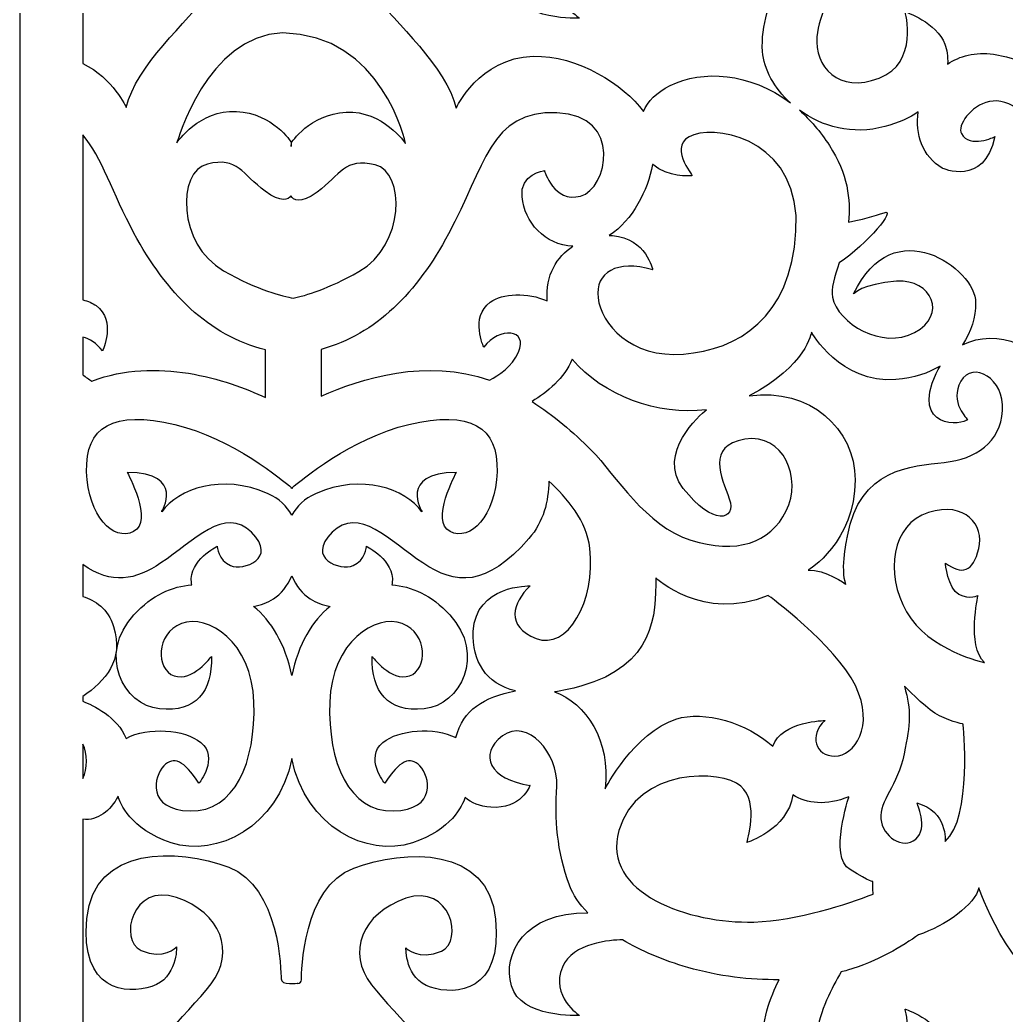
# Model space of a CAD drawing. Header units: centimetres. Extents: x -21.96 to -17.18, y -0.78 to 9.
# Drawn here: x -21.956 to -20.204, y 2.283 to 4.051 of the extents above; entities that cross this region are included whole.
import ezdxf

# ---------------------------------------------------------------- set-up
doc = ezdxf.new("R2010")
doc.units = ezdxf.units.CM
doc.header["$MEASUREMENT"] = 0
doc.layers.add('layer 1', color=7, linetype='Continuous')

msp = doc.modelspace()

# ---------------------------------------------------------------- linework, layer by layer
at = {"layer": 'layer 1', "color": 250}
for points, knots in [([(-21.95627, 9.00077), (-21.95627, 9.00077), (-17.17957, 9.00077), (-17.17957, 9.00077), (-17.17957, 9.00077), (-17.17957, 9.00077), (-17.17957, -0.7761), (-17.17957, -0.7761), (-17.17957, -0.7761), (-17.17957, -0.7761), (-21.95627, -0.7761), (-21.95627, -0.7761), (-21.95627, -0.7761), (-21.95627, -0.7761), (-21.95627, 9.00077), (-21.95627, 9.00077)], [0, 0, 0, 0, 0.2, 0.2, 0.2, 0.2, 0.4, 0.4, 0.4, 0.4, 0.6, 0.6, 0.6, 0.6, 1, 1, 1, 1]), ([(-21.84453, 3.97309), (-21.84453, 3.97309), (-21.84453, 4.40233), (-21.84453, 4.40233), (-21.84453, 4.40233), (-21.8176, 4.39878), (-21.79598, 4.41755), (-21.7816, 4.44299), (-21.7816, 4.44299), (-21.77838, 4.43145), (-21.76109, 4.38457), (-21.68738, 4.36042), (-21.68738, 4.36042), (-21.60671, 4.33402), (-21.49761, 4.38832), (-21.47323, 4.50982), (-21.47323, 4.50982), (-21.44885, 4.38832), (-21.33972, 4.33402), (-21.25908, 4.36042), (-21.25908, 4.36042), (-21.18934, 4.38326), (-21.17007, 4.42645), (-21.16548, 4.44082), (-21.16548, 4.44082), (-21.1545, 4.43098), (-21.13937, 4.42519), (-21.11998, 4.4236), (-21.11998, 4.4236), (-21.06572, 4.41911), (-21.04996, 4.46234), (-21.04996, 4.46234), (-21.04996, 4.46234), (-21.12175, 4.47276), (-21.14274, 4.51747), (-21.09898, 4.55025), (-21.09898, 4.55025), (-21.0552, 4.58301), (-20.99919, 4.51895), (-21.00268, 4.46084), (-21.00268, 4.46084), (-21.00619, 4.40274), (-21.00268, 4.34612), (-20.97994, 4.28502), (-20.97994, 4.28502), (-20.97361, 4.26804), (-20.96253, 4.25152), (-20.94761, 4.23586), (-20.94761, 4.23586), (-21.05965, 4.23782), (-21.09941, 4.163), (-21.08326, 4.10666), (-21.08326, 4.10666), (-21.06647, 4.04808), (-20.96239, 4.05379), (-20.96239, 4.05379), (-20.96239, 4.05379), (-20.96239, 4.05379), (-21.01442, 4.0881), (-20.99258, 4.13953), (-20.99258, 4.13953), (-20.97411, 4.18306), (-20.90643, 4.18772), (-20.88599, 4.18811), (-20.88599, 4.18811), (-20.85265, 4.16828), (-20.81292, 4.15144), (-20.76986, 4.13902), (-20.76986, 4.13902), (-20.71422, 4.12295), (-20.65902, 4.11647), (-20.60766, 4.11732), (-20.60766, 4.11732), (-20.62252, 4.0876), (-20.64063, 4.04083), (-20.63703, 3.99446), (-20.63703, 3.99446), (-20.63459, 3.9628), (-20.61618, 3.92945), (-20.58758, 3.9033), (-20.58758, 3.9033), (-20.65998, 3.95808), (-20.74388, 3.96188), (-20.80105, 3.93409), (-20.80105, 3.93409), (-20.82581, 3.92205), (-20.84066, 3.90566), (-20.84856, 3.88818), (-20.84856, 3.88818), (-20.88368, 3.93532), (-20.96538, 3.98848), (-21.04471, 3.98603), (-21.04471, 3.98603), (-21.141, 3.98304), (-21.18126, 3.89365), (-21.18126, 3.89365), (-21.18126, 3.89365), (-21.19876, 3.96814), (-21.28804, 4.04413), (-21.33182, 4.10075), (-21.33182, 4.10075), (-21.37559, 4.15736), (-21.34933, 4.2274), (-21.27054, 4.25424), (-21.27054, 4.25424), (-21.19176, 4.28105), (-21.16724, 4.17824), (-21.20751, 4.16034), (-21.20751, 4.16034), (-21.24776, 4.14246), (-21.27054, 4.16631), (-21.27054, 4.16631), (-21.27054, 4.16631), (-21.27054, 4.16631), (-21.27228, 4.11117), (-21.22677, 4.09628), (-21.22677, 4.09628), (-21.18126, 4.08138), (-21.09898, 4.08734), (-21.11123, 4.21697), (-21.11123, 4.21697), (-21.12349, 4.3466), (-21.27228, 4.34212), (-21.36333, 4.30785), (-21.36333, 4.30785), (-21.45437, 4.27359), (-21.45612, 4.1216), (-21.45612, 4.10969), (-21.45612, 4.10969), (-21.45612, 4.106), (-21.45898, 4.10388), (-21.46293, 4.1027), (-21.46293, 4.1027), (-21.46293, 4.1027), (-21.46265, 4.10367), (-21.46265, 4.10367), (-21.46265, 4.10367), (-21.46265, 4.10367), (-21.49241, 4.09919), (-21.49241, 4.11112), (-21.49241, 4.11112), (-21.49241, 4.12303), (-21.49416, 4.27501), (-21.58519, 4.30928), (-21.58519, 4.30928), (-21.67622, 4.34355), (-21.82503, 4.34804), (-21.8373, 4.2184), (-21.8373, 4.2184), (-21.84955, 4.08877), (-21.76727, 4.08281), (-21.72175, 4.09772), (-21.72175, 4.09772), (-21.67622, 4.11261), (-21.67798, 4.16773), (-21.67798, 4.16773), (-21.67798, 4.16773), (-21.67798, 4.16773), (-21.70074, 4.14389), (-21.741, 4.16178), (-21.741, 4.16178), (-21.78126, 4.17965), (-21.75675, 4.28246), (-21.67798, 4.25564), (-21.67798, 4.25564), (-21.5992, 4.22883), (-21.57294, 4.1588), (-21.6167, 4.10218), (-21.6167, 4.10218), (-21.66047, 4.04554), (-21.74976, 3.96957), (-21.76727, 3.89507), (-21.76727, 3.89507), (-21.76727, 3.89507), (-21.79069, 3.94708), (-21.84453, 3.97309)], [0, 0, 0, 0, 0.0222222, 0.0222222, 0.0222222, 0.0222222, 0.0444444, 0.0444444, 0.0444444, 0.0444444, 0.0666667, 0.0666667, 0.0666667, 0.0666667, 0.0888889, 0.0888889, 0.0888889, 0.0888889, 0.1111111, 0.1111111, 0.1111111, 0.1111111, 0.1333333, 0.1333333, 0.1333333, 0.1333333, 0.1555556, 0.1555556, 0.1555556, 0.1555556, 0.1777778, 0.1777778, 0.1777778, 0.1777778, 0.2, 0.2, 0.2, 0.2, 0.2222222, 0.2222222, 0.2222222, 0.2222222, 0.2444444, 0.2444444, 0.2444444, 0.2444444, 0.2666667, 0.2666667, 0.2666667, 0.2666667, 0.2888889, 0.2888889, 0.2888889, 0.2888889, 0.3111111, 0.3111111, 0.3111111, 0.3111111, 0.3333333, 0.3333333, 0.3333333, 0.3333333, 0.3555556, 0.3555556, 0.3555556, 0.3555556, 0.3777778, 0.3777778, 0.3777778, 0.3777778, 0.4, 0.4, 0.4, 0.4, 0.4222222, 0.4222222, 0.4222222, 0.4222222, 0.4444444, 0.4444444, 0.4444444, 0.4444444, 0.4666667, 0.4666667, 0.4666667, 0.4666667, 0.4888889, 0.4888889, 0.4888889, 0.4888889, 0.5111111, 0.5111111, 0.5111111, 0.5111111, 0.5333333, 0.5333333, 0.5333333, 0.5333333, 0.5555556, 0.5555556, 0.5555556, 0.5555556, 0.5777778, 0.5777778, 0.5777778, 0.5777778, 0.6, 0.6, 0.6, 0.6, 0.6222222, 0.6222222, 0.6222222, 0.6222222, 0.6444444, 0.6444444, 0.6444444, 0.6444444, 0.6666667, 0.6666667, 0.6666667, 0.6666667, 0.6888889, 0.6888889, 0.6888889, 0.6888889, 0.7111111, 0.7111111, 0.7111111, 0.7111111, 0.7333333, 0.7333333, 0.7333333, 0.7333333, 0.7555556, 0.7555556, 0.7555556, 0.7555556, 0.7777778, 0.7777778, 0.7777778, 0.7777778, 0.8, 0.8, 0.8, 0.8, 0.8222222, 0.8222222, 0.8222222, 0.8222222, 0.8444444, 0.8444444, 0.8444444, 0.8444444, 0.8666667, 0.8666667, 0.8666667, 0.8666667, 0.8888889, 0.8888889, 0.8888889, 0.8888889, 0.9111111, 0.9111111, 0.9111111, 0.9111111, 0.9333333, 0.9333333, 0.9333333, 0.9333333, 0.9555556, 0.9555556, 0.9555556, 0.9555556, 1, 1, 1, 1]), ([(-20.30827, 3.97224), (-20.30756, 3.9856), (-20.30965, 3.99785), (-20.31326, 4.00757), (-20.31326, 4.00757), (-20.32749, 4.04594), (-20.38381, 4.06522), (-20.38381, 4.06522), (-20.38381, 4.06522), (-20.38381, 4.06522), (-20.35865, 3.9744), (-20.43015, 3.94699), (-20.43015, 3.94699), (-20.50163, 3.91957), (-20.54586, 3.96805), (-20.54043, 4.02081), (-20.54043, 4.02081), (-20.53631, 4.06076), (-20.5129, 4.10381), (-20.49764, 4.13112), (-20.49764, 4.13112), (-20.49383, 4.13206), (-20.49006, 4.13304), (-20.48634, 4.13406), (-20.48634, 4.13406), (-20.4347, 4.14831), (-20.38675, 4.1782), (-20.35997, 4.197), (-20.35997, 4.197), (-20.31301, 4.21213), (-20.25841, 4.25163), (-20.25309, 4.28035), (-20.25309, 4.28035), (-20.25309, 4.28035), (-20.20155, 4.12969), (-20.1052, 4.08394), (-20.1052, 4.08394), (-20.05912, 4.06203), (-20.00691, 4.07157), (-19.95955, 4.09893), (-19.95955, 4.09893), (-19.95908, 4.08261), (-19.95053, 4.06656), (-19.92849, 4.05282), (-19.92849, 4.05282), (-19.92849, 4.05282), (-19.95394, 4.10698), (-19.90517, 4.12865), (-19.90517, 4.12865), (-19.85638, 4.15031), (-19.74395, 4.12142), (-19.73546, 4.07088), (-19.73546, 4.07088), (-19.72782, 4.02528), (-19.7685, 3.97969), (-19.77654, 3.9712), (-19.77654, 3.9712), (-19.78119, 3.97306), (-19.78613, 3.97472), (-19.7914, 3.97617), (-19.7914, 3.97617), (-19.89945, 4.00577), (-20.03497, 3.93409), (-20.08259, 3.86392), (-20.08259, 3.86392), (-20.08259, 3.86392), (-20.09725, 3.97145), (-20.22663, 3.98951), (-20.22663, 3.98951), (-20.25927, 3.99406), (-20.28677, 3.98666), (-20.30827, 3.97224)], [0, 0, 0, 0, 0.0526316, 0.0526316, 0.0526316, 0.0526316, 0.1052632, 0.1052632, 0.1052632, 0.1052632, 0.1578947, 0.1578947, 0.1578947, 0.1578947, 0.2105263, 0.2105263, 0.2105263, 0.2105263, 0.2631579, 0.2631579, 0.2631579, 0.2631579, 0.3157895, 0.3157895, 0.3157895, 0.3157895, 0.3684211, 0.3684211, 0.3684211, 0.3684211, 0.4210526, 0.4210526, 0.4210526, 0.4210526, 0.4736842, 0.4736842, 0.4736842, 0.4736842, 0.5263158, 0.5263158, 0.5263158, 0.5263158, 0.5789474, 0.5789474, 0.5789474, 0.5789474, 0.6315789, 0.6315789, 0.6315789, 0.6315789, 0.6842105, 0.6842105, 0.6842105, 0.6842105, 0.7368421, 0.7368421, 0.7368421, 0.7368421, 0.7894737, 0.7894737, 0.7894737, 0.7894737, 0.8421053, 0.8421053, 0.8421053, 0.8421053, 0.8947368, 0.8947368, 0.8947368, 0.8947368, 1, 1, 1, 1]), ([(-21.47425, 3.82576), (-21.47425, 3.82576), (-21.47449, 3.83371), (-21.47449, 3.83371), (-21.47449, 3.83371), (-21.47449, 3.83371), (-21.50643, 3.88457), (-21.57173, 3.88811), (-21.57173, 3.88811), (-21.63701, 3.89166), (-21.67731, 3.83254), (-21.67731, 3.83254), (-21.67731, 3.83254), (-21.67731, 3.83254), (-21.6242, 4.02278), (-21.49002, 4.02757), (-21.49002, 4.02757), (-21.49002, 4.02757), (-21.49002, 4.02751), (-21.49002, 4.02751), (-21.49002, 4.02751), (-21.31177, 4.025), (-21.27121, 3.83111), (-21.27121, 3.83111), (-21.27121, 3.83111), (-21.27121, 3.83111), (-21.31148, 3.89021), (-21.3768, 3.88668), (-21.3768, 3.88668), (-21.44209, 3.88312), (-21.47404, 3.83228), (-21.47404, 3.83228), (-21.47404, 3.83228), (-21.47404, 3.83228), (-21.47425, 3.82576), (-21.47425, 3.82576)], [0, 0, 0, 0, 0.1, 0.1, 0.1, 0.1, 0.2, 0.2, 0.2, 0.2, 0.3, 0.3, 0.3, 0.3, 0.4, 0.4, 0.4, 0.4, 0.5, 0.5, 0.5, 0.5, 0.6, 0.6, 0.6, 0.6, 0.7, 0.7, 0.7, 0.7, 0.8, 0.8, 0.8, 0.8, 1, 1, 1, 1]), ([(-20.57164, 3.89026), (-20.53169, 3.8611), (-20.47742, 3.84562), (-20.42, 3.86121), (-20.42, 3.86121), (-20.39543, 3.86788), (-20.37582, 3.87686), (-20.36032, 3.88721), (-20.36032, 3.88721), (-20.36606, 3.84796), (-20.35313, 3.80782), (-20.31783, 3.7873), (-20.31783, 3.7873), (-20.31783, 3.7873), (-20.24361, 3.75302), (-20.22451, 3.84326), (-20.22451, 3.84326), (-20.22451, 3.84326), (-20.26905, 3.82161), (-20.2839, 3.84868), (-20.2839, 3.84868), (-20.29875, 3.87576), (-20.19057, 3.99491), (-20.12058, 3.7837), (-20.12058, 3.7837), (-20.12058, 3.7837), (-20.09512, 3.61401), (-20.0421, 3.56527), (-20.0421, 3.56527), (-19.98906, 3.51653), (-19.95725, 3.46416), (-19.98695, 3.41001), (-19.98695, 3.41001), (-20.01494, 3.35894), (-20.05615, 3.33519), (-20.11943, 3.34323), (-20.11943, 3.34323), (-20.11463, 3.36296), (-20.11351, 3.38344), (-20.11861, 3.40344), (-20.11861, 3.40344), (-20.13588, 3.47132), (-20.22177, 3.50482), (-20.28203, 3.47335), (-20.28203, 3.47335), (-20.26603, 3.49644), (-20.25851, 3.52322), (-20.25851, 3.54853), (-20.25851, 3.54853), (-20.25851, 3.60884), (-20.40576, 3.71406), (-20.47522, 3.56391), (-20.47522, 3.56391), (-20.47522, 3.56391), (-20.46133, 3.58163), (-20.39882, 3.58637), (-20.39882, 3.58637), (-20.3363, 3.5911), (-20.30851, 3.52608), (-20.36687, 3.49534), (-20.36687, 3.49534), (-20.42522, 3.46459), (-20.50301, 3.51188), (-20.51273, 3.558), (-20.51273, 3.558), (-20.51589, 3.57302), (-20.50905, 3.59371), (-20.50114, 3.61904), (-20.50114, 3.61904), (-20.45041, 3.65237), (-20.39802, 3.71687), (-20.42103, 3.70814), (-20.42103, 3.70814), (-20.43636, 3.70235), (-20.46478, 3.69567), (-20.48443, 3.69136), (-20.48443, 3.69136), (-20.48022, 3.73148), (-20.4858, 3.7775), (-20.51828, 3.82755), (-20.51828, 3.82755), (-20.53451, 3.85256), (-20.55255, 3.87333), (-20.57164, 3.89026)], [0, 0, 0, 0, 0.0454545, 0.0454545, 0.0454545, 0.0454545, 0.0909091, 0.0909091, 0.0909091, 0.0909091, 0.1363636, 0.1363636, 0.1363636, 0.1363636, 0.1818182, 0.1818182, 0.1818182, 0.1818182, 0.2272727, 0.2272727, 0.2272727, 0.2272727, 0.2727273, 0.2727273, 0.2727273, 0.2727273, 0.3181818, 0.3181818, 0.3181818, 0.3181818, 0.3636364, 0.3636364, 0.3636364, 0.3636364, 0.4090909, 0.4090909, 0.4090909, 0.4090909, 0.4545455, 0.4545455, 0.4545455, 0.4545455, 0.5, 0.5, 0.5, 0.5, 0.5454545, 0.5454545, 0.5454545, 0.5454545, 0.5909091, 0.5909091, 0.5909091, 0.5909091, 0.6363636, 0.6363636, 0.6363636, 0.6363636, 0.6818182, 0.6818182, 0.6818182, 0.6818182, 0.7272727, 0.7272727, 0.7272727, 0.7272727, 0.7727273, 0.7727273, 0.7727273, 0.7727273, 0.8181818, 0.8181818, 0.8181818, 0.8181818, 0.8636364, 0.8636364, 0.8636364, 0.8636364, 0.9090909, 0.9090909, 0.9090909, 0.9090909, 1, 1, 1, 1]), ([(-20.97411, 3.64857), (-21.00213, 3.62999), (-21.02297, 3.59787), (-21.01947, 3.55146), (-21.01947, 3.55146), (-21.05453, 3.56729), (-21.09895, 3.5655), (-21.1208, 3.54947), (-21.1208, 3.54947), (-21.15728, 3.52271), (-21.13212, 3.46918), (-21.13212, 3.46918), (-21.13212, 3.46918), (-21.10444, 3.50664), (-21.05287, 3.50131), (-21.07048, 3.46062), (-21.07048, 3.46062), (-21.08165, 3.43481), (-21.10598, 3.4189), (-21.12228, 3.41073), (-21.12228, 3.41073), (-21.23289, 3.451), (-21.35179, 3.41348), (-21.4211, 3.38251), (-21.4211, 3.38251), (-21.4211, 3.38251), (-21.4211, 3.46541), (-21.4211, 3.46541), (-21.4211, 3.46541), (-21.32336, 3.49221), (-21.25125, 3.56631), (-21.1948, 3.67065), (-21.1948, 3.67065), (-21.13069, 3.78912), (-21.12152, 3.89044), (-21.00251, 3.88576), (-21.00251, 3.88576), (-20.88345, 3.88107), (-20.91277, 3.75016), (-20.96038, 3.73768), (-20.96038, 3.73768), (-21.00798, 3.72523), (-21.02447, 3.7829), (-21.02447, 3.7829), (-21.02447, 3.7829), (-21.02447, 3.7829), (-21.06935, 3.77721), (-21.06414, 3.73629), (-21.06414, 3.73629), (-21.06025, 3.69153), (-21.02348, 3.65048), (-20.97411, 3.64857)], [0, 0, 0, 0, 0.0714286, 0.0714286, 0.0714286, 0.0714286, 0.1428571, 0.1428571, 0.1428571, 0.1428571, 0.2142857, 0.2142857, 0.2142857, 0.2142857, 0.2857143, 0.2857143, 0.2857143, 0.2857143, 0.3571429, 0.3571429, 0.3571429, 0.3571429, 0.4285714, 0.4285714, 0.4285714, 0.4285714, 0.5, 0.5, 0.5, 0.5, 0.5714286, 0.5714286, 0.5714286, 0.5714286, 0.6428571, 0.6428571, 0.6428571, 0.6428571, 0.7142857, 0.7142857, 0.7142857, 0.7142857, 0.7857143, 0.7857143, 0.7857143, 0.7857143, 0.8571429, 0.8571429, 0.8571429, 0.8571429, 1, 1, 1, 1]), ([(-20.83228, 3.79388), (-20.83225, 3.79387), (-20.83221, 3.79383), (-20.83219, 3.79379), (-20.83219, 3.79379), (-20.80471, 3.77042), (-20.76626, 3.77355), (-20.7626, 3.77355), (-20.7626, 3.77355), (-20.75894, 3.77355), (-20.8102, 3.82965), (-20.75894, 3.84679), (-20.75894, 3.84679), (-20.70767, 3.86392), (-20.56849, 3.83121), (-20.57763, 3.67535), (-20.57763, 3.67535), (-20.58679, 3.51948), (-20.68202, 3.46493), (-20.77725, 3.45714), (-20.77725, 3.45714), (-20.87248, 3.44933), (-20.92375, 3.51169), (-20.92924, 3.55688), (-20.92924, 3.55688), (-20.93473, 3.60208), (-20.89629, 3.62547), (-20.83219, 3.60677), (-20.83219, 3.60677), (-20.83219, 3.60677), (-20.84317, 3.66286), (-20.90361, 3.66755), (-20.90361, 3.66755), (-20.90556, 3.6677), (-20.90754, 3.66778), (-20.90956, 3.6678), (-20.90956, 3.6678), (-20.86707, 3.69544), (-20.84118, 3.74756), (-20.83228, 3.79388)], [0, 0, 0, 0, 0.0909091, 0.0909091, 0.0909091, 0.0909091, 0.1818182, 0.1818182, 0.1818182, 0.1818182, 0.2727273, 0.2727273, 0.2727273, 0.2727273, 0.3636364, 0.3636364, 0.3636364, 0.3636364, 0.4545455, 0.4545455, 0.4545455, 0.4545455, 0.5454545, 0.5454545, 0.5454545, 0.5454545, 0.6363636, 0.6363636, 0.6363636, 0.6363636, 0.7272727, 0.7272727, 0.7272727, 0.7272727, 0.8181818, 0.8181818, 0.8181818, 0.8181818, 1, 1, 1, 1]), ([(-21.84453, 3.42057), (-21.84453, 3.42057), (-21.84453, 3.48709), (-21.84453, 3.48709), (-21.84453, 3.48709), (-21.83267, 3.48439), (-21.81954, 3.47644), (-21.80952, 3.46288), (-21.80952, 3.46288), (-21.80952, 3.46288), (-21.78437, 3.5164), (-21.82085, 3.54315), (-21.82085, 3.54315), (-21.82713, 3.54776), (-21.83528, 3.55121), (-21.84453, 3.55339), (-21.84453, 3.55339), (-21.84453, 3.55339), (-21.84453, 3.84663), (-21.84453, 3.84663), (-21.84453, 3.84663), (-21.81056, 3.807), (-21.79187, 3.74259), (-21.75373, 3.67211), (-21.75373, 3.67211), (-21.69583, 3.5651), (-21.6215, 3.4899), (-21.51993, 3.46486), (-21.51993, 3.46486), (-21.51993, 3.46486), (-21.51993, 3.38006), (-21.51993, 3.38006), (-21.51993, 3.38006), (-21.58914, 3.41181), (-21.71353, 3.45305), (-21.82819, 3.40926), (-21.82819, 3.40926), (-21.83344, 3.41234), (-21.83905, 3.4161), (-21.84453, 3.42057)], [0, 0, 0, 0, 0.0909091, 0.0909091, 0.0909091, 0.0909091, 0.1818182, 0.1818182, 0.1818182, 0.1818182, 0.2727273, 0.2727273, 0.2727273, 0.2727273, 0.3636364, 0.3636364, 0.3636364, 0.3636364, 0.4545455, 0.4545455, 0.4545455, 0.4545455, 0.5454545, 0.5454545, 0.5454545, 0.5454545, 0.6363636, 0.6363636, 0.6363636, 0.6363636, 0.7272727, 0.7272727, 0.7272727, 0.7272727, 0.8181818, 0.8181818, 0.8181818, 0.8181818, 1, 1, 1, 1]), ([(-21.47055, 3.55651), (-21.48913, 3.55969), (-21.53316, 3.57033), (-21.59441, 3.60507), (-21.59441, 3.60507), (-21.67682, 3.65185), (-21.67731, 3.78169), (-21.62313, 3.79469), (-21.62313, 3.79469), (-21.56896, 3.8077), (-21.56201, 3.77699), (-21.52031, 3.74623), (-21.52031, 3.74623), (-21.49203, 3.72535), (-21.47975, 3.73174), (-21.47478, 3.73799), (-21.47478, 3.73799), (-21.47059, 3.73146), (-21.45868, 3.72231), (-21.42819, 3.7448), (-21.42819, 3.7448), (-21.38652, 3.77554), (-21.37957, 3.80628), (-21.32539, 3.79327), (-21.32539, 3.79327), (-21.27121, 3.78027), (-21.2717, 3.6504), (-21.35411, 3.60364), (-21.35411, 3.60364), (-21.40828, 3.57292), (-21.44899, 3.56106), (-21.47055, 3.55651)], [0, 0, 0, 0, 0.1111111, 0.1111111, 0.1111111, 0.1111111, 0.2222222, 0.2222222, 0.2222222, 0.2222222, 0.3333333, 0.3333333, 0.3333333, 0.3333333, 0.4444444, 0.4444444, 0.4444444, 0.4444444, 0.5555556, 0.5555556, 0.5555556, 0.5555556, 0.6666667, 0.6666667, 0.6666667, 0.6666667, 0.7777778, 0.7777778, 0.7777778, 0.7777778, 1, 1, 1, 1]), ([(-20.32169, 3.43595), (-20.32424, 3.43184), (-20.32658, 3.42746), (-20.32867, 3.4228), (-20.32867, 3.4228), (-20.3742, 3.32299), (-20.28142, 3.33044), (-20.27266, 3.34086), (-20.27266, 3.34086), (-20.27266, 3.34086), (-20.30605, 3.37211), (-20.28484, 3.4091), (-20.28484, 3.4091), (-20.26363, 3.44612), (-20.20636, 3.41362), (-20.21061, 3.35676), (-20.21061, 3.35676), (-20.21484, 3.2999), (-20.25727, 3.27101), (-20.31454, 3.2647), (-20.31454, 3.2647), (-20.3718, 3.25837), (-20.46523, 3.25444), (-20.48623, 3.13376), (-20.48623, 3.13376), (-20.48623, 3.13376), (-20.49954, 3.07447), (-20.48881, 3.04816), (-20.48881, 3.04816), (-20.48881, 3.04816), (-20.52644, 3.07561), (-20.55602, 3.07332), (-20.55602, 3.07332), (-20.55602, 3.07332), (-20.47266, 3.12327), (-20.47266, 3.2339), (-20.47266, 3.2339), (-20.47266, 3.3245), (-20.55297, 3.39805), (-20.66073, 3.383), (-20.66073, 3.383), (-20.55856, 3.43601), (-20.55016, 3.49609), (-20.55016, 3.49609), (-20.55016, 3.49609), (-20.55016, 3.49609), (-20.49888, 3.40415), (-20.4, 3.41195), (-20.4, 3.41195), (-20.36825, 3.41443), (-20.3423, 3.4232), (-20.32169, 3.43595)], [0, 0, 0, 0, 0.0714286, 0.0714286, 0.0714286, 0.0714286, 0.1428571, 0.1428571, 0.1428571, 0.1428571, 0.2142857, 0.2142857, 0.2142857, 0.2142857, 0.2857143, 0.2857143, 0.2857143, 0.2857143, 0.3571429, 0.3571429, 0.3571429, 0.3571429, 0.4285714, 0.4285714, 0.4285714, 0.4285714, 0.5, 0.5, 0.5, 0.5, 0.5714286, 0.5714286, 0.5714286, 0.5714286, 0.6428571, 0.6428571, 0.6428571, 0.6428571, 0.7142857, 0.7142857, 0.7142857, 0.7142857, 0.7857143, 0.7857143, 0.7857143, 0.7857143, 0.8571429, 0.8571429, 0.8571429, 0.8571429, 1, 1, 1, 1]), ([(-20.97544, 3.44789), (-20.9207, 3.38348), (-20.8228, 3.34727), (-20.73676, 3.35835), (-20.73676, 3.35835), (-20.74774, 3.34934), (-20.82605, 3.2816), (-20.77786, 3.21869), (-20.77786, 3.21869), (-20.7261, 3.15115), (-20.68238, 3.16094), (-20.69619, 3.20011), (-20.69619, 3.20011), (-20.71, 3.23925), (-20.73759, 3.29407), (-20.66857, 3.30581), (-20.66857, 3.30581), (-20.59957, 3.31756), (-20.56623, 3.23632), (-20.59499, 3.17856), (-20.59499, 3.17856), (-20.62373, 3.1208), (-20.68385, 3.10177), (-20.76443, 3.1267), (-20.76443, 3.1267), (-20.84499, 3.15164), (-20.89629, 3.24049), (-20.94206, 3.28724), (-20.94206, 3.28724), (-20.9724, 3.31822), (-21.00916, 3.34851), (-21.04651, 3.37313), (-21.04651, 3.37313), (-21.02028, 3.38897), (-20.98845, 3.41473), (-20.97544, 3.44789)], [0, 0, 0, 0, 0.1, 0.1, 0.1, 0.1, 0.2, 0.2, 0.2, 0.2, 0.3, 0.3, 0.3, 0.3, 0.4, 0.4, 0.4, 0.4, 0.5, 0.5, 0.5, 0.5, 0.6, 0.6, 0.6, 0.6, 0.7, 0.7, 0.7, 0.7, 0.8, 0.8, 0.8, 0.8, 1, 1, 1, 1]), ([(-21.47323, 3.17126), (-21.46451, 3.18706), (-21.45082, 3.20049), (-21.43097, 3.20921), (-21.43097, 3.20921), (-21.34763, 3.24587), (-21.2726, 3.21749), (-21.24204, 3.17729), (-21.24204, 3.17729), (-21.24204, 3.17729), (-21.28511, 3.24587), (-21.18092, 3.24704), (-21.18092, 3.24704), (-21.18092, 3.24704), (-21.22816, 3.15957), (-21.19203, 3.14184), (-21.19203, 3.14184), (-21.15593, 3.12409), (-21.11146, 3.16902), (-21.10868, 3.24822), (-21.10868, 3.24822), (-21.1059, 3.32745), (-21.15593, 3.35818), (-21.26566, 3.33216), (-21.26566, 3.33216), (-21.36693, 3.30816), (-21.45874, 3.23181), (-21.47231, 3.22017), (-21.47231, 3.22017), (-21.47231, 3.22017), (-21.47241, 3.21869), (-21.47241, 3.21869), (-21.47241, 3.21869), (-21.47241, 3.21869), (-21.47269, 3.21893), (-21.47323, 3.2194), (-21.47323, 3.2194), (-21.47376, 3.21893), (-21.47404, 3.21869), (-21.47404, 3.21869), (-21.47404, 3.21869), (-21.47404, 3.21869), (-21.47411, 3.22017), (-21.47411, 3.22017), (-21.47411, 3.22017), (-21.48764, 3.23177), (-21.57946, 3.30815), (-21.68077, 3.33216), (-21.68077, 3.33216), (-21.79052, 3.35818), (-21.84053, 3.32745), (-21.83776, 3.24822), (-21.83776, 3.24822), (-21.83497, 3.16902), (-21.79052, 3.12409), (-21.7544, 3.14184), (-21.7544, 3.14184), (-21.71829, 3.15957), (-21.76552, 3.24704), (-21.76552, 3.24704), (-21.76552, 3.24704), (-21.66132, 3.24587), (-21.7044, 3.17729), (-21.7044, 3.17729), (-21.7044, 3.17729), (-21.67383, 3.21749), (-21.59881, 3.24587), (-21.51546, 3.20921), (-21.51546, 3.20921), (-21.49562, 3.20049), (-21.48193, 3.18706), (-21.47323, 3.17126)], [0, 0, 0, 0, 0.0526316, 0.0526316, 0.0526316, 0.0526316, 0.1052632, 0.1052632, 0.1052632, 0.1052632, 0.1578947, 0.1578947, 0.1578947, 0.1578947, 0.2105263, 0.2105263, 0.2105263, 0.2105263, 0.2631579, 0.2631579, 0.2631579, 0.2631579, 0.3157895, 0.3157895, 0.3157895, 0.3157895, 0.3684211, 0.3684211, 0.3684211, 0.3684211, 0.4210526, 0.4210526, 0.4210526, 0.4210526, 0.4736842, 0.4736842, 0.4736842, 0.4736842, 0.5263158, 0.5263158, 0.5263158, 0.5263158, 0.5789474, 0.5789474, 0.5789474, 0.5789474, 0.6315789, 0.6315789, 0.6315789, 0.6315789, 0.6842105, 0.6842105, 0.6842105, 0.6842105, 0.7368421, 0.7368421, 0.7368421, 0.7368421, 0.7894737, 0.7894737, 0.7894737, 0.7894737, 0.8421053, 0.8421053, 0.8421053, 0.8421053, 0.8947368, 0.8947368, 0.8947368, 0.8947368, 1, 1, 1, 1]), ([(-21.01672, 3.23172), (-20.98358, 3.20157), (-20.94934, 3.15981), (-20.9439, 3.11268), (-20.9439, 3.11268), (-20.93291, 3.01761), (-20.98418, 2.93033), (-21.03912, 2.95214), (-21.03912, 2.95214), (-21.09407, 2.97396), (-21.08124, 3.01449), (-21.05011, 3.04568), (-21.05011, 3.04568), (-21.05011, 3.04568), (-21.14716, 3.04722), (-21.15083, 2.96462), (-21.15083, 2.96462), (-21.15317, 2.91189), (-21.12845, 2.87162), (-21.076, 2.8591), (-21.076, 2.8591), (-21.13271, 2.8474), (-21.16861, 2.82636), (-21.18166, 2.77624), (-21.18166, 2.77624), (-21.221, 2.79519), (-21.28332, 2.79053), (-21.31146, 2.76735), (-21.31146, 2.76735), (-21.34432, 2.74025), (-21.30828, 2.69514), (-21.30828, 2.69514), (-21.30828, 2.69514), (-21.2807, 2.73575), (-21.26374, 2.74386), (-21.2457, 2.72583), (-21.2457, 2.72583), (-21.22767, 2.70778), (-21.2149, 2.64796), (-21.29287, 2.64576), (-21.29287, 2.64576), (-21.37084, 2.64353), (-21.40982, 2.73202), (-21.40594, 2.83929), (-21.40594, 2.83929), (-21.40203, 2.9466), (-21.32405, 2.99637), (-21.27727, 2.97866), (-21.27727, 2.97866), (-21.23048, 2.96096), (-21.23178, 2.89682), (-21.26427, 2.88574), (-21.26427, 2.88574), (-21.29677, 2.8747), (-21.33055, 2.92005), (-21.33055, 2.92005), (-21.33055, 2.92005), (-21.33185, 2.85811), (-21.30326, 2.8205), (-21.23827, 2.82715), (-21.23827, 2.82715), (-21.1733, 2.83377), (-21.12783, 2.92337), (-21.19279, 2.99415), (-21.19279, 2.99415), (-21.22512, 3.02937), (-21.26066, 3.04514), (-21.29544, 3.0472), (-21.29544, 3.0472), (-21.29517, 3.04839), (-21.29495, 3.04956), (-21.29483, 3.05078), (-21.29483, 3.05078), (-21.29066, 3.09218), (-21.34068, 3.1158), (-21.34068, 3.1158), (-21.34068, 3.1158), (-21.34068, 3.1158), (-21.34206, 3.09098), (-21.36429, 3.08153), (-21.36429, 3.08153), (-21.38652, 3.07206), (-21.44904, 3.09335), (-21.4018, 3.14065), (-21.4018, 3.14065), (-21.35456, 3.18793), (-21.29918, 3.12514), (-21.24056, 3.08618), (-21.24056, 3.08618), (-21.18197, 3.04722), (-21.12887, 3.04254), (-21.05194, 3.12982), (-21.05194, 3.12982), (-21.02609, 3.15918), (-21.01719, 3.19589), (-21.01672, 3.23172)], [0, 0, 0, 0, 0.04, 0.04, 0.04, 0.04, 0.08, 0.08, 0.08, 0.08, 0.12, 0.12, 0.12, 0.12, 0.16, 0.16, 0.16, 0.16, 0.2, 0.2, 0.2, 0.2, 0.24, 0.24, 0.24, 0.24, 0.28, 0.28, 0.28, 0.28, 0.32, 0.32, 0.32, 0.32, 0.36, 0.36, 0.36, 0.36, 0.4, 0.4, 0.4, 0.4, 0.44, 0.44, 0.44, 0.44, 0.48, 0.48, 0.48, 0.48, 0.52, 0.52, 0.52, 0.52, 0.56, 0.56, 0.56, 0.56, 0.6, 0.6, 0.6, 0.6, 0.64, 0.64, 0.64, 0.64, 0.68, 0.68, 0.68, 0.68, 0.72, 0.72, 0.72, 0.72, 0.76, 0.76, 0.76, 0.76, 0.8, 0.8, 0.8, 0.8, 0.84, 0.84, 0.84, 0.84, 0.88, 0.88, 0.88, 0.88, 0.92, 0.92, 0.92, 0.92, 1, 1, 1, 1]), ([(-21.84453, 2.84071), (-21.84453, 2.84071), (-21.84453, 2.84935), (-21.84453, 2.84935), (-21.84453, 2.84935), (-21.80457, 2.87632), (-21.77145, 2.91298), (-21.78971, 2.97321), (-21.78971, 2.97321), (-21.79938, 3.00507), (-21.82305, 3.01993), (-21.84453, 3.0268), (-21.84453, 3.0268), (-21.84453, 3.0268), (-21.84453, 3.0833), (-21.84453, 3.0833), (-21.84453, 3.0833), (-21.79269, 3.04658), (-21.7509, 3.05624), (-21.70587, 3.08618), (-21.70587, 3.08618), (-21.64726, 3.12514), (-21.59187, 3.18793), (-21.54465, 3.14065), (-21.54465, 3.14065), (-21.4974, 3.09335), (-21.55993, 3.07206), (-21.58215, 3.08153), (-21.58215, 3.08153), (-21.60436, 3.09098), (-21.60576, 3.1158), (-21.60576, 3.1158), (-21.60576, 3.1158), (-21.60576, 3.1158), (-21.65577, 3.09218), (-21.6516, 3.05078), (-21.6516, 3.05078), (-21.65148, 3.04956), (-21.65128, 3.04839), (-21.651, 3.0472), (-21.651, 3.0472), (-21.68576, 3.04514), (-21.72132, 3.02937), (-21.75364, 2.99415), (-21.75364, 2.99415), (-21.81861, 2.92337), (-21.77314, 2.83377), (-21.70815, 2.82715), (-21.70815, 2.82715), (-21.64317, 2.8205), (-21.61459, 2.85811), (-21.61589, 2.92005), (-21.61589, 2.92005), (-21.61589, 2.92005), (-21.64967, 2.8747), (-21.68216, 2.88574), (-21.68216, 2.88574), (-21.71465, 2.89682), (-21.71596, 2.96096), (-21.66916, 2.97866), (-21.66916, 2.97866), (-21.62238, 2.99637), (-21.54441, 2.9466), (-21.54051, 2.83929), (-21.54051, 2.83929), (-21.53661, 2.73202), (-21.5756, 2.64353), (-21.65358, 2.64576), (-21.65358, 2.64576), (-21.73156, 2.64796), (-21.71877, 2.70778), (-21.70073, 2.72583), (-21.70073, 2.72583), (-21.68272, 2.74386), (-21.66575, 2.73575), (-21.63816, 2.69514), (-21.63816, 2.69514), (-21.63816, 2.69514), (-21.6021, 2.74025), (-21.63499, 2.76735), (-21.63499, 2.76735), (-21.66381, 2.79109), (-21.72854, 2.7954), (-21.76763, 2.77478), (-21.76763, 2.77478), (-21.78329, 2.81287), (-21.82618, 2.83343), (-21.84453, 2.84071)], [0, 0, 0, 0, 0.0434783, 0.0434783, 0.0434783, 0.0434783, 0.0869565, 0.0869565, 0.0869565, 0.0869565, 0.1304348, 0.1304348, 0.1304348, 0.1304348, 0.173913, 0.173913, 0.173913, 0.173913, 0.2173913, 0.2173913, 0.2173913, 0.2173913, 0.2608696, 0.2608696, 0.2608696, 0.2608696, 0.3043478, 0.3043478, 0.3043478, 0.3043478, 0.3478261, 0.3478261, 0.3478261, 0.3478261, 0.3913043, 0.3913043, 0.3913043, 0.3913043, 0.4347826, 0.4347826, 0.4347826, 0.4347826, 0.4782609, 0.4782609, 0.4782609, 0.4782609, 0.5217391, 0.5217391, 0.5217391, 0.5217391, 0.5652174, 0.5652174, 0.5652174, 0.5652174, 0.6086957, 0.6086957, 0.6086957, 0.6086957, 0.6521739, 0.6521739, 0.6521739, 0.6521739, 0.6956522, 0.6956522, 0.6956522, 0.6956522, 0.7391304, 0.7391304, 0.7391304, 0.7391304, 0.7826087, 0.7826087, 0.7826087, 0.7826087, 0.826087, 0.826087, 0.826087, 0.826087, 0.8695652, 0.8695652, 0.8695652, 0.8695652, 0.9130435, 0.9130435, 0.9130435, 0.9130435, 1, 1, 1, 1]), ([(-20.25422, 3.02816), (-20.25422, 3.02816), (-20.27434, 2.93931), (-20.24288, 2.90933), (-20.24288, 2.90933), (-20.24288, 2.90933), (-20.34225, 2.93075), (-20.38124, 2.99926), (-20.38124, 2.99926), (-20.42025, 3.06777), (-20.40765, 3.15555), (-20.34225, 3.1759), (-20.34225, 3.1759), (-20.27686, 3.19622), (-20.24288, 3.15341), (-20.25295, 3.11166), (-20.25295, 3.11166), (-20.26302, 3.0699), (-20.28315, 3.06457), (-20.31209, 3.08597), (-20.31209, 3.08597), (-20.31209, 3.08597), (-20.3083, 3.04102), (-20.28818, 3.0303), (-20.28818, 3.0303), (-20.26805, 3.01961), (-20.25422, 3.02816), (-20.25422, 3.02816)], [0, 0, 0, 0, 0.125, 0.125, 0.125, 0.125, 0.25, 0.25, 0.25, 0.25, 0.375, 0.375, 0.375, 0.375, 0.5, 0.5, 0.5, 0.5, 0.625, 0.625, 0.625, 0.625, 0.75, 0.75, 0.75, 0.75, 1, 1, 1, 1]), ([(-21.47323, 2.88634), (-21.4618, 2.94228), (-21.43679, 2.98329), (-21.40516, 3.00918), (-21.40516, 3.00918), (-21.41817, 3.01159), (-21.43041, 3.0159), (-21.4407, 3.02241), (-21.4407, 3.02241), (-21.45381, 3.0307), (-21.4652, 3.04545), (-21.47323, 3.06327), (-21.47323, 3.06327), (-21.48124, 3.04545), (-21.49263, 3.0307), (-21.50574, 3.02241), (-21.50574, 3.02241), (-21.51602, 3.0159), (-21.52827, 3.01159), (-21.54127, 3.00918), (-21.54127, 3.00918), (-21.50966, 2.98329), (-21.48466, 2.94228), (-21.47323, 2.88634)], [0, 0, 0, 0, 0.1428571, 0.1428571, 0.1428571, 0.1428571, 0.2857143, 0.2857143, 0.2857143, 0.2857143, 0.4285714, 0.4285714, 0.4285714, 0.4285714, 0.5714286, 0.5714286, 0.5714286, 0.5714286, 0.7142857, 0.7142857, 0.7142857, 0.7142857, 1, 1, 1, 1]), ([(-21.00652, 2.85736), (-20.99208, 2.85933), (-20.97654, 2.86262), (-20.9599, 2.86735), (-20.9599, 2.86735), (-20.82804, 2.90475), (-20.82669, 2.99424), (-20.82669, 3.05969), (-20.82669, 3.05969), (-20.82669, 3.05969), (-20.74245, 2.98019), (-20.62707, 3.02851), (-20.62707, 3.02851), (-20.62707, 3.02851), (-20.50761, 2.94127), (-20.47213, 2.8685), (-20.47213, 2.8685), (-20.43663, 2.79574), (-20.47444, 2.74313), (-20.50868, 2.74313), (-20.50868, 2.74313), (-20.5429, 2.74313), (-20.55599, 2.77998), (-20.52579, 2.80652), (-20.52579, 2.80652), (-20.52579, 2.80652), (-20.60254, 2.80577), (-20.61906, 2.76061), (-20.61906, 2.76061), (-20.66408, 2.80183), (-20.74058, 2.82525), (-20.79087, 2.80895), (-20.79087, 2.80895), (-20.86439, 2.78509), (-20.9169, 2.68529), (-20.9169, 2.68529), (-20.9169, 2.68529), (-20.90613, 2.77141), (-20.95147, 2.83717), (-21.00652, 2.85736)], [0, 0, 0, 0, 0.0909091, 0.0909091, 0.0909091, 0.0909091, 0.1818182, 0.1818182, 0.1818182, 0.1818182, 0.2727273, 0.2727273, 0.2727273, 0.2727273, 0.3636364, 0.3636364, 0.3636364, 0.3636364, 0.4545455, 0.4545455, 0.4545455, 0.4545455, 0.5454545, 0.5454545, 0.5454545, 0.5454545, 0.6363636, 0.6363636, 0.6363636, 0.6363636, 0.7272727, 0.7272727, 0.7272727, 0.7272727, 0.8181818, 0.8181818, 0.8181818, 0.8181818, 1, 1, 1, 1]), ([(-20.2807, 2.79998), (-20.2807, 2.79998), (-20.26393, 2.63423), (-20.31262, 2.59136), (-20.31262, 2.59136), (-20.31262, 2.59136), (-20.30805, 2.64593), (-20.36283, 2.66002), (-20.36283, 2.66002), (-20.36283, 2.66002), (-20.34214, 2.61514), (-20.36489, 2.59578), (-20.36489, 2.59578), (-20.38762, 2.57644), (-20.42381, 2.60017), (-20.42691, 2.63185), (-20.42691, 2.63185), (-20.43002, 2.66352), (-20.39694, 2.6908), (-20.38557, 2.74711), (-20.38557, 2.74711), (-20.37418, 2.80341), (-20.37244, 2.82157), (-20.38501, 2.86761), (-20.38501, 2.86761), (-20.38501, 2.86761), (-20.35105, 2.83228), (-20.33094, 2.81943), (-20.33094, 2.81943), (-20.31081, 2.80658), (-20.2807, 2.79998), (-20.2807, 2.79998)], [0, 0, 0, 0, 0.1111111, 0.1111111, 0.1111111, 0.1111111, 0.2222222, 0.2222222, 0.2222222, 0.2222222, 0.3333333, 0.3333333, 0.3333333, 0.3333333, 0.4444444, 0.4444444, 0.4444444, 0.4444444, 0.5555556, 0.5555556, 0.5555556, 0.5555556, 0.6666667, 0.6666667, 0.6666667, 0.6666667, 0.7777778, 0.7777778, 0.7777778, 0.7777778, 1, 1, 1, 1]), ([(-21.84453, 2.2096), (-21.84453, 2.2096), (-21.84453, 2.63124), (-21.84453, 2.63124), (-21.84453, 2.63124), (-21.8176, 2.62768), (-21.79598, 2.64645), (-21.7816, 2.67189), (-21.7816, 2.67189), (-21.77838, 2.66036), (-21.76109, 2.61347), (-21.68738, 2.58932), (-21.68738, 2.58932), (-21.60671, 2.56292), (-21.49761, 2.61722), (-21.47323, 2.73872), (-21.47323, 2.73872), (-21.44885, 2.61722), (-21.33972, 2.56292), (-21.25908, 2.58932), (-21.25908, 2.58932), (-21.18934, 2.61217), (-21.17007, 2.65536), (-21.16548, 2.66972), (-21.16548, 2.66972), (-21.1545, 2.65988), (-21.13937, 2.65409), (-21.11998, 2.6525), (-21.11998, 2.6525), (-21.06572, 2.64801), (-21.04996, 2.69124), (-21.04996, 2.69124), (-21.04996, 2.69124), (-21.12175, 2.70167), (-21.14274, 2.74637), (-21.09898, 2.77915), (-21.09898, 2.77915), (-21.0552, 2.81191), (-20.99919, 2.74785), (-21.00268, 2.68974), (-21.00268, 2.68974), (-21.00619, 2.63164), (-21.00268, 2.57503), (-20.97994, 2.51392), (-20.97994, 2.51392), (-20.97361, 2.49695), (-20.96253, 2.48042), (-20.94761, 2.46477), (-20.94761, 2.46477), (-21.05965, 2.46672), (-21.09941, 2.39191), (-21.08326, 2.33556), (-21.08326, 2.33556), (-21.06647, 2.27699), (-20.96239, 2.2827), (-20.96239, 2.2827), (-20.96239, 2.2827), (-20.96239, 2.2827), (-21.01442, 2.317), (-20.99258, 2.36843), (-20.99258, 2.36843), (-20.97411, 2.41196), (-20.90643, 2.41662), (-20.88599, 2.41702), (-20.88599, 2.41702), (-20.85265, 2.39719), (-20.81292, 2.38034), (-20.76986, 2.36792), (-20.76986, 2.36792), (-20.71422, 2.35186), (-20.65902, 2.34538), (-20.60766, 2.34622), (-20.60766, 2.34622), (-20.62252, 2.3165), (-20.64063, 2.26973), (-20.63703, 2.22336), (-20.63703, 2.22336), (-20.63521, 2.19972), (-20.62447, 2.17513), (-20.60724, 2.1533), (-20.60724, 2.1533), (-20.67476, 2.19501), (-20.74899, 2.19591), (-20.80105, 2.1706), (-20.80105, 2.1706), (-20.82581, 2.15856), (-20.84066, 2.14217), (-20.84856, 2.1247), (-20.84856, 2.1247), (-20.88368, 2.17183), (-20.96538, 2.22499), (-21.04471, 2.22254), (-21.04471, 2.22254), (-21.141, 2.21955), (-21.18126, 2.13016), (-21.18126, 2.13016), (-21.18126, 2.13016), (-21.19876, 2.20465), (-21.28804, 2.28064), (-21.33182, 2.33726), (-21.33182, 2.33726), (-21.37559, 2.39387), (-21.34933, 2.46391), (-21.27054, 2.49075), (-21.27054, 2.49075), (-21.19176, 2.51756), (-21.16724, 2.41475), (-21.20751, 2.39685), (-21.20751, 2.39685), (-21.24776, 2.37897), (-21.27054, 2.40282), (-21.27054, 2.40282), (-21.27054, 2.40282), (-21.27054, 2.40282), (-21.27228, 2.34768), (-21.22677, 2.33279), (-21.22677, 2.33279), (-21.18126, 2.31789), (-21.09898, 2.32385), (-21.11123, 2.45348), (-21.11123, 2.45348), (-21.12349, 2.58312), (-21.27228, 2.57863), (-21.36333, 2.54436), (-21.36333, 2.54436), (-21.45437, 2.5101), (-21.45612, 2.35811), (-21.45612, 2.3462), (-21.45612, 2.3462), (-21.45612, 2.34251), (-21.45898, 2.34039), (-21.46293, 2.33921), (-21.46293, 2.33921), (-21.46293, 2.33921), (-21.46265, 2.34018), (-21.46265, 2.34018), (-21.46265, 2.34018), (-21.46265, 2.34018), (-21.49241, 2.3357), (-21.49241, 2.34763), (-21.49241, 2.34763), (-21.49241, 2.35954), (-21.49416, 2.51152), (-21.58519, 2.54579), (-21.58519, 2.54579), (-21.67622, 2.58006), (-21.82503, 2.58455), (-21.8373, 2.45491), (-21.8373, 2.45491), (-21.84955, 2.32528), (-21.76727, 2.31932), (-21.72175, 2.33423), (-21.72175, 2.33423), (-21.67622, 2.34912), (-21.67798, 2.40424), (-21.67798, 2.40424), (-21.67798, 2.40424), (-21.67798, 2.40424), (-21.70074, 2.3804), (-21.741, 2.39829), (-21.741, 2.39829), (-21.78126, 2.41617), (-21.75675, 2.51897), (-21.67798, 2.49215), (-21.67798, 2.49215), (-21.5992, 2.46534), (-21.57294, 2.39531), (-21.6167, 2.33869), (-21.6167, 2.33869), (-21.66047, 2.28205), (-21.74976, 2.20608), (-21.76727, 2.13158), (-21.76727, 2.13158), (-21.76727, 2.13158), (-21.79069, 2.1836), (-21.84453, 2.2096)], [0, 0, 0, 0, 0.0222222, 0.0222222, 0.0222222, 0.0222222, 0.0444444, 0.0444444, 0.0444444, 0.0444444, 0.0666667, 0.0666667, 0.0666667, 0.0666667, 0.0888889, 0.0888889, 0.0888889, 0.0888889, 0.1111111, 0.1111111, 0.1111111, 0.1111111, 0.1333333, 0.1333333, 0.1333333, 0.1333333, 0.1555556, 0.1555556, 0.1555556, 0.1555556, 0.1777778, 0.1777778, 0.1777778, 0.1777778, 0.2, 0.2, 0.2, 0.2, 0.2222222, 0.2222222, 0.2222222, 0.2222222, 0.2444444, 0.2444444, 0.2444444, 0.2444444, 0.2666667, 0.2666667, 0.2666667, 0.2666667, 0.2888889, 0.2888889, 0.2888889, 0.2888889, 0.3111111, 0.3111111, 0.3111111, 0.3111111, 0.3333333, 0.3333333, 0.3333333, 0.3333333, 0.3555556, 0.3555556, 0.3555556, 0.3555556, 0.3777778, 0.3777778, 0.3777778, 0.3777778, 0.4, 0.4, 0.4, 0.4, 0.4222222, 0.4222222, 0.4222222, 0.4222222, 0.4444444, 0.4444444, 0.4444444, 0.4444444, 0.4666667, 0.4666667, 0.4666667, 0.4666667, 0.4888889, 0.4888889, 0.4888889, 0.4888889, 0.5111111, 0.5111111, 0.5111111, 0.5111111, 0.5333333, 0.5333333, 0.5333333, 0.5333333, 0.5555556, 0.5555556, 0.5555556, 0.5555556, 0.5777778, 0.5777778, 0.5777778, 0.5777778, 0.6, 0.6, 0.6, 0.6, 0.6222222, 0.6222222, 0.6222222, 0.6222222, 0.6444444, 0.6444444, 0.6444444, 0.6444444, 0.6666667, 0.6666667, 0.6666667, 0.6666667, 0.6888889, 0.6888889, 0.6888889, 0.6888889, 0.7111111, 0.7111111, 0.7111111, 0.7111111, 0.7333333, 0.7333333, 0.7333333, 0.7333333, 0.7555556, 0.7555556, 0.7555556, 0.7555556, 0.7777778, 0.7777778, 0.7777778, 0.7777778, 0.8, 0.8, 0.8, 0.8, 0.8222222, 0.8222222, 0.8222222, 0.8222222, 0.8444444, 0.8444444, 0.8444444, 0.8444444, 0.8666667, 0.8666667, 0.8666667, 0.8666667, 0.8888889, 0.8888889, 0.8888889, 0.8888889, 0.9111111, 0.9111111, 0.9111111, 0.9111111, 0.9333333, 0.9333333, 0.9333333, 0.9333333, 0.9555556, 0.9555556, 0.9555556, 0.9555556, 1, 1, 1, 1]), ([(-21.84453, 2.70348), (-21.84453, 2.70348), (-21.84453, 2.76447), (-21.84453, 2.76447), (-21.84453, 2.76447), (-21.83561, 2.74797), (-21.83578, 2.72063), (-21.84453, 2.70348)], [0, 0, 0, 0, 0.3333333, 0.3333333, 0.3333333, 0.3333333, 1, 1, 1, 1]), ([(-20.58327, 2.67431), (-20.55865, 2.65904), (-20.52393, 2.65434), (-20.48349, 2.67115), (-20.48349, 2.67115), (-20.48349, 2.67115), (-20.51971, 2.56454), (-20.48162, 2.54166), (-20.48162, 2.54166), (-20.44354, 2.51879), (-20.44129, 2.52069), (-20.44129, 2.52069), (-20.44129, 2.52069), (-20.44129, 2.52069), (-20.44148, 2.51133), (-20.44038, 2.4983), (-20.44038, 2.4983), (-20.48643, 2.48056), (-20.57418, 2.45099), (-20.65281, 2.4486), (-20.65281, 2.4486), (-20.76574, 2.44518), (-20.92437, 2.49895), (-20.89211, 2.61107), (-20.89211, 2.61107), (-20.85984, 2.72322), (-20.70927, 2.71977), (-20.67568, 2.69002), (-20.67568, 2.69002), (-20.64207, 2.66028), (-20.66482, 2.58993), (-20.66482, 2.58993), (-20.66482, 2.58993), (-20.66482, 2.58993), (-20.59249, 2.61208), (-20.58327, 2.67431)], [0, 0, 0, 0, 0.1, 0.1, 0.1, 0.1, 0.2, 0.2, 0.2, 0.2, 0.3, 0.3, 0.3, 0.3, 0.4, 0.4, 0.4, 0.4, 0.5, 0.5, 0.5, 0.5, 0.6, 0.6, 0.6, 0.6, 0.7, 0.7, 0.7, 0.7, 0.8, 0.8, 0.8, 0.8, 1, 1, 1, 1]), ([(-20.30816, 2.20883), (-20.30842, 2.21919), (-20.31035, 2.22864), (-20.31326, 2.23647), (-20.31326, 2.23647), (-20.32749, 2.27484), (-20.38381, 2.29412), (-20.38381, 2.29412), (-20.38381, 2.29412), (-20.38381, 2.29412), (-20.35865, 2.20331), (-20.43015, 2.1759), (-20.43015, 2.1759), (-20.50163, 2.14847), (-20.54586, 2.19695), (-20.54043, 2.24971), (-20.54043, 2.24971), (-20.53631, 2.28966), (-20.5129, 2.33271), (-20.49764, 2.36002), (-20.49764, 2.36002), (-20.49383, 2.36096), (-20.49006, 2.36194), (-20.48634, 2.36296), (-20.48634, 2.36296), (-20.4347, 2.37721), (-20.38675, 2.4071), (-20.35997, 2.4259), (-20.35997, 2.4259), (-20.31301, 2.44104), (-20.25841, 2.48053), (-20.25309, 2.50926), (-20.25309, 2.50926), (-20.25309, 2.50926), (-20.20155, 2.35859), (-20.1052, 2.31284), (-20.1052, 2.31284), (-20.05912, 2.29093), (-20.00691, 2.30047), (-19.95955, 2.32784), (-19.95955, 2.32784), (-19.95908, 2.31151), (-19.95053, 2.29547), (-19.92849, 2.28172), (-19.92849, 2.28172), (-19.92849, 2.28172), (-19.95394, 2.33588), (-19.90517, 2.35755), (-19.90517, 2.35755), (-19.85638, 2.37921), (-19.74395, 2.35032), (-19.73546, 2.29978), (-19.73546, 2.29978), (-19.72887, 2.26044), (-19.75824, 2.22111), (-19.77159, 2.2056), (-19.77159, 2.2056), (-19.77764, 2.20833), (-19.78422, 2.21071), (-19.7914, 2.21268), (-19.7914, 2.21268), (-19.89945, 2.24228), (-20.03497, 2.1706), (-20.08259, 2.10043), (-20.08259, 2.10043), (-20.08259, 2.10043), (-20.09725, 2.20796), (-20.22663, 2.22602), (-20.22663, 2.22602), (-20.25921, 2.23056), (-20.28667, 2.2232), (-20.30816, 2.20883)], [0, 0, 0, 0, 0.0526316, 0.0526316, 0.0526316, 0.0526316, 0.1052632, 0.1052632, 0.1052632, 0.1052632, 0.1578947, 0.1578947, 0.1578947, 0.1578947, 0.2105263, 0.2105263, 0.2105263, 0.2105263, 0.2631579, 0.2631579, 0.2631579, 0.2631579, 0.3157895, 0.3157895, 0.3157895, 0.3157895, 0.3684211, 0.3684211, 0.3684211, 0.3684211, 0.4210526, 0.4210526, 0.4210526, 0.4210526, 0.4736842, 0.4736842, 0.4736842, 0.4736842, 0.5263158, 0.5263158, 0.5263158, 0.5263158, 0.5789474, 0.5789474, 0.5789474, 0.5789474, 0.6315789, 0.6315789, 0.6315789, 0.6315789, 0.6842105, 0.6842105, 0.6842105, 0.6842105, 0.7368421, 0.7368421, 0.7368421, 0.7368421, 0.7894737, 0.7894737, 0.7894737, 0.7894737, 0.8421053, 0.8421053, 0.8421053, 0.8421053, 0.8947368, 0.8947368, 0.8947368, 0.8947368, 1, 1, 1, 1])]:
    msp.add_open_spline(points, degree=3, knots=knots, dxfattribs=at)

doc.saveas('drawing.dxf')
